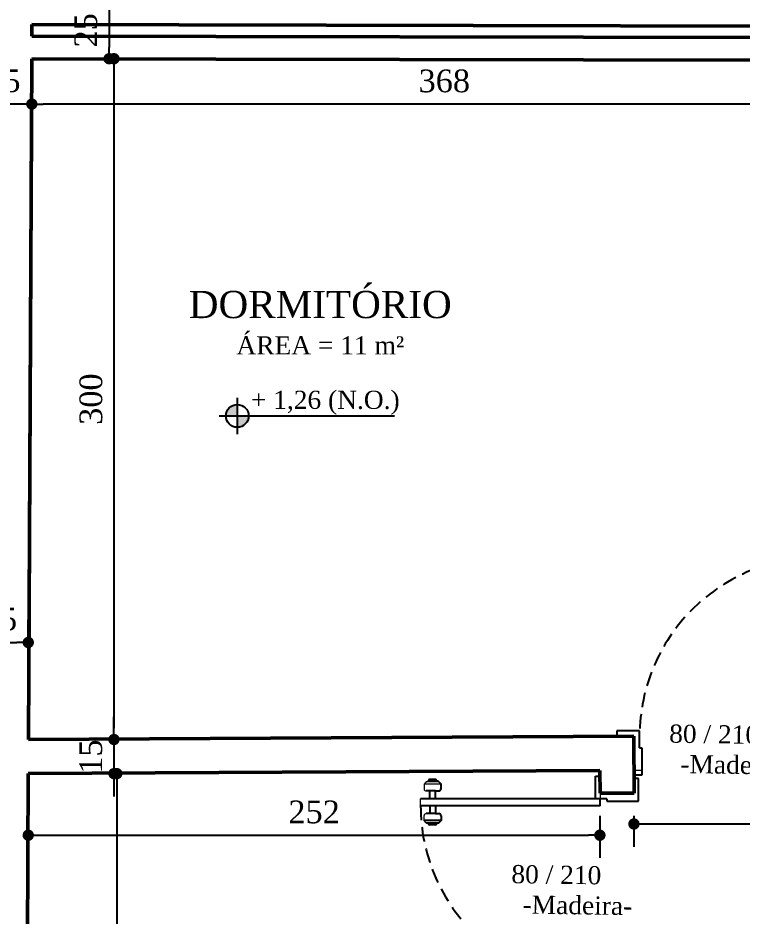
# Model space of a CAD drawing. Header units: millimetres. Extents: x 103208 to 171806, y -164 to 10038.
# Drawn here: x 108525 to 108843.8, y 6548.7 to 6944.5 of the extents above; entities that cross this region are included whole.
import ezdxf

# ---------------------------------------------------------------- set-up
doc = ezdxf.new("R2010")
doc.units = ezdxf.units.MM
doc.linetypes.add('HIDDEN', pattern=[9.525, 6.35, -3.175])
for name, color, linetype in [('ACESSORIOS', 2, 'Continuous'), ('Hachuria - Moveis', 1, 'Continuous'), ('PN010', 1, 'Continuous'), ('PORTAS', 3, 'Continuous'), ('Portas-Cotas', 2, 'Continuous'), ('Portas-Projeção', 55, 'HIDDEN'), ('Texto', 2, 'Continuous')]:
    doc.layers.add(name, color=color, linetype=linetype)
for name, color, linetype, lineweight in [('MEDIDAS', 7, 'Continuous', 0), ('Parede Baixa', 5, 'Continuous', 50), ('Portas - Janelas', 2, 'Continuous', 20)]:
    doc.layers.add(name, color=color, linetype=linetype, lineweight=lineweight)
doc.styles.add('Valéria', font='romantic.ttf', dxfattribs={"height": 10})
doc.dimstyles.new('Cota - 50', dxfattribs={"dimtxt": 10, "dimasz": 5, "dimexe": 10, "dimexo": 20, "dimgap": 5, "dimtad": 1, "dimtxsty": 'Valéria', "dimblk": 'DOT', "dimcen": 0, "dimclrd": 12, "dimclre": 12, "dimclrt": 2, "dimazin": 2, "dimtfac": 1, "dimtix": 1, "dimtmove": 0, "dimatfit": 3, "dimldrblk": 'DOT', "dimfxl": 1, "dimarcsym": 0})

# ---------------------------------------------------------------- blocks, each defined once
blk = doc.blocks.new('_Dot')
at = {"color": 0, "linetype": 'ByBlock', "lineweight": -2}
blk.add_line((-0.5, 0), (-1, 0), dxfattribs=at)
at = {"color": 0, "linetype": 'ByBlock', "const_width": 0.5}
blk.add_lwpolyline([(-0.25, 0, 1), (0.25, 0, 1)], format="xyb", close=True, dxfattribs=at)
blk = doc.blocks.new('*D1096')
at = {"layer": 'Defpoints', "color": 0, "transparency": 16777216}
for p in [(109951.63, 6718.85, 9825), (110050.4, 6581.57), (107511.64, 4963.15, 9825)]:
    blk.add_point(p, dxfattribs=at)
at = {"layer": 'MEDIDAS', "color": 12, "lineweight": -2, "transparency": 16777216}
for p, q in [((109963.31, 6702.61), (110056.24, 6573.45)), ((107614.47, 4828.79), (110046.35, 6578.65)), ((107523.32, 4946.91), (107616.25, 4817.75))]:
    blk.add_line(p, q, dxfattribs=at)
at = {"layer": 'MEDIDAS', "color": 12, "lineweight": -2, "transparency": 16777216, "xscale": 5, "yscale": 5, "zscale": 5}
for p, rotation in [((110050.4, 6581.57), 35.73698977606095), ((107610.41, 4825.87), 215.736989776061)]:
    blk.add_blockref('_Dot', p, dxfattribs=dict(at, rotation=rotation))
at = {"layer": 'MEDIDAS', "color": 2, "transparency": 16777216, "insert": (108824.48, 5711.96), "char_height": 10, "attachment_point": 5, "rotation": 35.737, "style": 'Valéria'}
blk.add_mtext('3006', dxfattribs=at)
blk = doc.blocks.new('*D1098')
at = {"color": 12, "lineweight": -2, "transparency": 16777216}
for p, q in [((108551.13, 6951.5), (108575.09, 6951.5)), ((108565.09, 6946.5), (108565.09, 6931.5)), ((108551.07, 6926.5), (108575.09, 6926.5))]:
    blk.add_line(p, q, dxfattribs=at)
at = {"layer": 'Defpoints', "color": 0, "transparency": 16777216}
for p in [(108531.13, 6951.5, 9825), (108531.07, 6926.5, 9825), (108565.09, 6926.5)]:
    blk.add_point(p, dxfattribs=at)
at = {"color": 12, "lineweight": -2, "transparency": 16777216, "xscale": 5, "yscale": 5, "zscale": 5}
for p, rotation in [((108565.09, 6951.5), 90), ((108565.09, 6926.5), 270)]:
    blk.add_blockref('_Dot', p, dxfattribs=dict(at, rotation=rotation))
at = {"color": 2, "transparency": 16777216, "insert": (108554.9, 6939), "char_height": 10, "attachment_point": 5, "rotation": 90, "style": 'Valéria'}
blk.add_mtext('25', dxfattribs=at)
blk = doc.blocks.new('*D1132')
at = {"color": 12, "lineweight": -2, "transparency": 16777216}
for p, q in [((108504.6, 6652.21), (108504.6, 6679.28)), ((108529.5, 6631.48), (108529.5, 6679.28)), ((108509.6, 6669.28), (108524.5, 6669.28))]:
    blk.add_line(p, q, dxfattribs=at)
at = {"layer": 'Defpoints', "color": 0, "transparency": 16777216}
for p in [(108529.5, 6669.28), (108504.6, 6632.21, 9825), (108529.5, 6611.48, 9825)]:
    blk.add_point(p, dxfattribs=at)
at = {"color": 12, "lineweight": -2, "transparency": 16777216, "xscale": 5, "yscale": 5, "zscale": 5, "rotation": 180}
blk.add_blockref('_Dot', (108504.6, 6669.28), dxfattribs=at)
at = {"color": 12, "lineweight": -2, "transparency": 16777216, "xscale": 5, "yscale": 5, "zscale": 5}
blk.add_blockref('_Dot', (108529.5, 6669.28), dxfattribs=at)
at = {"color": 2, "transparency": 16777216, "insert": (108517.05, 6679.47), "char_height": 10, "attachment_point": 5, "style": 'Valéria'}
blk.add_mtext('25', dxfattribs=at)
blk = doc.blocks.new('*D1119')
at = {"color": 12, "lineweight": -2, "transparency": 16777216}
for p, q in [((108531.07, 6906.5), (108531.07, 6896.5)), ((108889.35, 6906.5), (108536.07, 6906.5)), ((108894.35, 6905.76), (108894.35, 6896.5))]:
    blk.add_line(p, q, dxfattribs=at)
at = {"layer": 'Defpoints', "color": 0, "transparency": 16777216}
for p in [(108531.07, 6926.5, 9825), (108894.35, 6925.76, 9825), (108531.07, 6906.5)]:
    blk.add_point(p, dxfattribs=at)
at = {"color": 12, "lineweight": -2, "transparency": 16777216, "xscale": 5, "yscale": 5, "zscale": 5, "rotation": 180}
blk.add_blockref('_Dot', (108531.07, 6906.5), dxfattribs=at)
at = {"color": 12, "lineweight": -2, "transparency": 16777216, "xscale": 5, "yscale": 5, "zscale": 5}
blk.add_blockref('_Dot', (108894.35, 6906.5), dxfattribs=at)
at = {"color": 2, "transparency": 16777216, "insert": (108712.71, 6916.65), "char_height": 10, "attachment_point": 5, "style": 'Valéria'}
blk.add_mtext('368', dxfattribs=at)
blk = doc.blocks.new('*D1206')
at = {"color": 12, "lineweight": -2, "transparency": 16777216}
for p, q in [((108506.01, 6907.78), (108506.01, 6896.5)), ((108526.07, 6906.5), (108511.01, 6906.5)), ((108531.07, 6906.5), (108531.07, 6896.5))]:
    blk.add_line(p, q, dxfattribs=at)
at = {"layer": 'Defpoints', "color": 0, "transparency": 16777216}
for p in [(108506.01, 6927.78, 9825), (108531.07, 6926.5, 9825), (108506.01, 6906.5)]:
    blk.add_point(p, dxfattribs=at)
at = {"color": 12, "lineweight": -2, "transparency": 16777216, "xscale": 5, "yscale": 5, "zscale": 5, "rotation": 180}
blk.add_blockref('_Dot', (108506.01, 6906.5), dxfattribs=at)
at = {"color": 12, "lineweight": -2, "transparency": 16777216, "xscale": 5, "yscale": 5, "zscale": 5}
blk.add_blockref('_Dot', (108531.07, 6906.5), dxfattribs=at)
at = {"color": 2, "transparency": 16777216, "insert": (108518.54, 6916.69), "char_height": 10, "attachment_point": 5, "style": 'Valéria'}
blk.add_mtext('25', dxfattribs=at)
blk = doc.blocks.new('*D1210')
at = {"color": 12, "lineweight": -2, "transparency": 16777216}
for p, q in [((108551.01, 6926.5), (108577.24, 6926.5)), ((108567.24, 6921.5), (108567.24, 6631.5)), ((108549.58, 6626.5), (108577.24, 6626.5))]:
    blk.add_line(p, q, dxfattribs=at)
at = {"layer": 'Defpoints', "color": 0, "transparency": 16777216}
for p in [(108531.01, 6926.5, 9825), (108529.58, 6626.5, 9825), (108567.24, 6626.5)]:
    blk.add_point(p, dxfattribs=at)
at = {"color": 12, "lineweight": -2, "transparency": 16777216, "xscale": 5, "yscale": 5, "zscale": 5}
for p, rotation in [((108567.24, 6926.5), 90), ((108567.24, 6626.5), 270)]:
    blk.add_blockref('_Dot', p, dxfattribs=dict(at, rotation=rotation))
at = {"color": 2, "transparency": 16777216, "insert": (108557.13, 6776.5), "char_height": 10, "attachment_point": 5, "rotation": 90, "style": 'Valéria'}
blk.add_mtext('300', dxfattribs=at)
blk = doc.blocks.new('*D1211')
at = {"color": 12, "lineweight": -2, "transparency": 16777216}
for p, q in [((108567.24, 6631.5), (108567.24, 6636.5)), ((108549.58, 6626.5), (108577.24, 6626.5)), ((108567.24, 6626.5), (108567.24, 6611.48)), ((108549.5, 6611.48), (108577.24, 6611.48)), ((108567.24, 6606.48), (108567.24, 6601.48))]:
    blk.add_line(p, q, dxfattribs=at)
at = {"layer": 'Defpoints', "color": 0, "transparency": 16777216}
for p in [(108529.58, 6626.5, 9825), (108529.5, 6611.48, 9825), (108567.24, 6611.48)]:
    blk.add_point(p, dxfattribs=at)
at = {"color": 12, "lineweight": -2, "transparency": 16777216, "xscale": 5, "yscale": 5, "zscale": 5}
for p, rotation in [((108567.24, 6626.5), 270), ((108567.24, 6611.48), 90)]:
    blk.add_blockref('_Dot', p, dxfattribs=dict(at, rotation=rotation))
at = {"color": 2, "transparency": 16777216, "insert": (108557.05, 6618.99), "char_height": 10, "attachment_point": 5, "rotation": 90, "style": 'Valéria'}
blk.add_mtext('15', dxfattribs=at)
blk = doc.blocks.new('*D1212')
at = {"color": 12, "lineweight": -2, "transparency": 16777216}
for p, q in [((108781.23, 6592.86), (108781.23, 6574.35)), ((108529.5, 6591.48), (108529.5, 6574.35)), ((108534.5, 6584.35), (108776.23, 6584.35))]:
    blk.add_line(p, q, dxfattribs=at)
at = {"layer": 'Defpoints', "color": 0, "transparency": 16777216}
for p in [(108781.23, 6612.86, 9825), (108529.5, 6611.48, 9825), (108781.23, 6584.35)]:
    blk.add_point(p, dxfattribs=at)
at = {"color": 12, "lineweight": -2, "transparency": 16777216, "xscale": 5, "yscale": 5, "zscale": 5, "rotation": 180}
blk.add_blockref('_Dot', (108529.5, 6584.35), dxfattribs=at)
at = {"color": 12, "lineweight": -2, "transparency": 16777216, "xscale": 5, "yscale": 5, "zscale": 5}
blk.add_blockref('_Dot', (108781.23, 6584.35), dxfattribs=at)
at = {"color": 2, "transparency": 16777216, "insert": (108655.37, 6594.54), "char_height": 10, "attachment_point": 5, "style": 'Valéria'}
blk.add_mtext('252', dxfattribs=at)
blk = doc.blocks.new('*D1215')
at = {"color": 12, "lineweight": -2, "transparency": 16777216}
for p, q in [((108796.23, 6592.94), (108796.23, 6579.3)), ((109333.89, 6595.34), (109333.89, 6579.3)), ((108801.23, 6589.3), (109328.89, 6589.3))]:
    blk.add_line(p, q, dxfattribs=at)
at = {"layer": 'Defpoints', "color": 0, "transparency": 16777216}
for p in [(108796.23, 6612.94, 9825), (109333.89, 6615.34, 9825), (109333.89, 6589.3)]:
    blk.add_point(p, dxfattribs=at)
at = {"color": 12, "lineweight": -2, "transparency": 16777216, "xscale": 5, "yscale": 5, "zscale": 5, "rotation": 180}
blk.add_blockref('_Dot', (108796.23, 6589.3), dxfattribs=at)
at = {"color": 12, "lineweight": -2, "transparency": 16777216, "xscale": 5, "yscale": 5, "zscale": 5}
blk.add_blockref('_Dot', (109333.89, 6589.3), dxfattribs=at)
at = {"color": 2, "transparency": 16777216, "insert": (109065.06, 6599.49), "char_height": 10, "attachment_point": 5, "style": 'Valéria'}
blk.add_mtext('538', dxfattribs=at)
blk = doc.blocks.new('*D1240')
at = {"color": 12, "lineweight": -2, "transparency": 16777216}
for p, q in [((108549.5, 6611.48), (108578.49, 6611.48)), ((108568.49, 6606.48), (108568.49, 6266.01)), ((108547.83, 6261.01), (108578.49, 6261.01))]:
    blk.add_line(p, q, dxfattribs=at)
at = {"layer": 'Defpoints', "color": 0, "transparency": 16777216}
for p in [(108529.5, 6611.48, 9825), (108527.83, 6261.01, 9825), (108568.49, 6261.01)]:
    blk.add_point(p, dxfattribs=at)
at = {"color": 12, "lineweight": -2, "transparency": 16777216, "xscale": 5, "yscale": 5, "zscale": 5}
for p, rotation in [((108568.49, 6611.48), 90), ((108568.49, 6261.01), 270)]:
    blk.add_blockref('_Dot', p, dxfattribs=dict(at, rotation=rotation))
at = {"color": 2, "transparency": 16777216, "insert": (108558.3, 6436.24), "char_height": 10, "attachment_point": 5, "rotation": 90, "style": 'Valéria'}
blk.add_mtext('350', dxfattribs=at)

msp = doc.modelspace()

# ---------------------------------------------------------------- hatches: boundary and pattern name
at = {"layer": 'Portas - Janelas'}
h = msp.add_hatch(color=256, dxfattribs=at)
edge = h.paths.add_edge_path()
edge.add_arc((108621.54817, 6769.08915), 5, 90, 180)
edge.add_line((108616.54817, 6769.08915), (108621.54817, 6769.08915))
edge.add_line((108621.54817, 6769.08915), (108621.54817, 6774.08915))
edge = h.paths.add_edge_path()
edge.add_arc((108621.54817, 6769.08915), 5, 270, 360)
edge.add_line((108626.54817, 6769.08915), (108621.54817, 6769.08915))
edge.add_line((108621.54817, 6769.08915), (108621.54817, 6764.08915))

# ---------------------------------------------------------------- linework, layer by layer
at = {"layer": 'ACESSORIOS', "color": 2, "linetype": 'Continuous'}
for p, q in [((108779.28801, 6600.3635, 9825), (108779.28801, 6610.3635, 9825)), ((108798.28801, 6599.3635, 9825), (108798.28801, 6609.34846, 9825))]:
    msp.add_line(p, q, dxfattribs=at)
at = {"layer": 'ACESSORIOS'}
for p, q in [((108779.28801, 6610.3635, 9825), (108781.28801, 6610.3635, 9825)), ((108798.28801, 6609.34846, 9825), (108796.28801, 6609.34846, 9825))]:
    msp.add_line(p, q, dxfattribs=at)
at = {"layer": 'Hachuria - Moveis'}
msp.add_circle((108621.54817, 6769.08915), 5, dxfattribs=at)
at = {"layer": 'Parede Baixa'}
for p, q in [((108531.05385, 6936.50084, 9825), (108531.07768, 6941.5008, 9825)), ((108531.07768, 6941.5008, 9825), (109618.91476, 6939.27092, 9825)), ((108531.05385, 6936.50084, 9825), (109618.90451, 6934.27093, 9825)), ((108529.57624, 6626.50247, 9825), (108531.00618, 6926.50091, 9825)), ((108529.8534, 6684.65036, 9825), (108531.00618, 6926.50091, 9825)), ((108531.00618, 6926.50091, 9825), (109318.88461, 6924.8859, 9825)), ((108529.57624, 6626.50247, 9825), (108796.15258, 6627.94426, 9825)), ((108796.28779, 6602.94463, 9825), (108796.15258, 6627.94426, 9825)), ((108529.50474, 6611.50187, 9825), (108781.23393, 6612.86335, 9825)), ((108781.28801, 6602.8635, 9825), (108781.23393, 6612.86335, 9825)), ((108527.83414, 6261.01365, 9825), (108529.50474, 6611.50187, 9825)), ((108781.28801, 6602.8635, 9825), (108796.28779, 6602.94463, 9825))]:
    msp.add_line(p, q, dxfattribs=at)
at = {"layer": 'PN010'}
for p, q in [((108621.54817, 6777.08915), (108621.54817, 6761.08915)), ((108613.54817, 6769.08915), (108690.77792, 6769.08915))]:
    msp.add_line(p, q, dxfattribs=at)
at = {"layer": 'PORTAS', "color": 2, "linetype": 'Continuous'}
for p, q in [((108798.73075, 6630.30347, 9825), (108788.73075, 6630.30347, 9825)), ((108788.73075, 6630.30347, 9825), (108788.73075, 6627.90889, 9825)), ((108798.73075, 6622.88788, 9825), (108798.73075, 6630.30347, 9825)), ((108798.73075, 6622.88788, 9825), (108799.73232, 6622.88788, 9825)), ((108799.73232, 6622.88788, 9825), (108799.73232, 6610.85469, 9825)), ((108708.78801, 6608.8635, 9825), (108706.28801, 6608.8635, 9825)), ((108799.73232, 6610.85469, 9825), (108796.24501, 6610.85469, 9825)), ((108709.28801, 6608.3635, 9825), (108705.78801, 6608.3635, 9825)), ((108710.14157, 6608.00995, 9825), (108709.28801, 6608.3635, 9825)), ((108711.28801, 6606.8635, 9825), (108710.14157, 6608.00995, 9825)), ((108711.22013, 6606.93139, 9825), (108711.15224, 6606.8635, 9825)), ((108711.28801, 6604.8635, 9825), (108711.28801, 6606.8635, 9825)), ((108706.28801, 6603.8635, 9825), (108704.78801, 6603.8635, 9825)), ((108706.28801, 6600.3635, 9825), (108706.28801, 6603.8635, 9825)), ((108708.78801, 6603.8635, 9825), (108706.28801, 6603.8635, 9825)), ((108708.78801, 6603.8635, 9825), (108710.28801, 6603.8635, 9825)), ((108708.78801, 6600.3635, 9825), (108708.78801, 6603.8635, 9825)), ((108781.28801, 6600.3635, 9825), (108702.28801, 6600.3635, 9825)), ((108781.28801, 6597.3635, 9825), (108702.28801, 6597.3635, 9825)), ((108706.28801, 6597.3635, 9825), (108706.28801, 6593.8635, 9825)), ((108708.78801, 6597.3635, 9825), (108708.78801, 6593.8635, 9825)), ((108784.28801, 6600.3635, 9825), (108779.28801, 6600.3635, 9825)), ((108781.28801, 6597.3635, 9825), (108781.28801, 6600.3635, 9825)), ((108784.28801, 6600.3635, 9825), (108784.28801, 6599.3635, 9825)), ((108784.28801, 6599.3635, 9825), (108798.28801, 6599.3635, 9825)), ((108706.28801, 6593.8635, 9825), (108704.78801, 6593.8635, 9825)), ((108708.78801, 6593.8635, 9825), (108706.28801, 6593.8635, 9825)), ((108708.78801, 6593.8635, 9825), (108710.28801, 6593.8635, 9825)), ((108711.28801, 6592.8635, 9825), (108711.28801, 6590.8635, 9825)), ((108711.28801, 6590.8635, 9825), (108703.78801, 6590.8635, 9825)), ((108709.28801, 6589.3635, 9825), (108705.78801, 6589.3635, 9825)), ((108708.78801, 6588.8635, 9825), (108706.28801, 6588.8635, 9825)), ((108710.14157, 6589.71705, 9825), (108709.28801, 6589.3635, 9825)), ((108711.28801, 6590.8635, 9825), (108710.14157, 6589.71705, 9825))]:
    msp.add_line(p, q, dxfattribs=at)
for centre, radius, start, end in [((108706.28801, 6608.3635, 9825), 0.5, 90, 180), ((108708.78801, 6608.3635, 9825), 0.5, 0, 90), ((108710.28801, 6604.8635, 9825), 1, 270, 0), ((108710.28801, 6592.8635, 9825), 1, 0, 90), ((108706.28801, 6589.3635, 9825), 0.5, 180, 270), ((108708.78801, 6589.3635, 9825), 0.5, 270, 0)]:
    msp.add_arc(centre, radius, start, end, dxfattribs=at)
at = {"layer": 'Portas - Janelas'}
for p, q in [((108796.23371, 6612.94448, 9825), (108799.73232, 6612.94448, 9825)), ((108704.78801, 6607.8635, 9825), (108703.78801, 6606.8635, 9825)), ((108703.78801, 6606.8635, 9825), (108703.78801, 6604.78344, 9825)), ((108704.93446, 6608.00995, 9825), (108704.78801, 6607.8635, 9825)), ((108781.28801, 6602.8635, 9825), (108781.28801, 6600.3635, 9825)), ((108702.28801, 6597.3635, 9825), (108702.28801, 6600.3635, 9825)), ((108703.78801, 6590.8635, 9825), (108703.78801, 6592.99309, 9825)), ((108704.78801, 6589.8635, 9825), (108703.78801, 6590.8635, 9825)), ((108704.93446, 6589.71705, 9825), (108704.78801, 6589.8635, 9825))]:
    msp.add_line(p, q, dxfattribs=at)
at = {"layer": 'Portas - Janelas', "color": 2, "linetype": 'Continuous'}
for p, q in [((108711.28801, 6606.8635, 9825), (108703.78801, 6606.8635, 9825)), ((108710.28801, 6607.8635, 9825), (108704.78801, 6607.8635, 9825)), ((108704.93446, 6608.00995, 9825), (108705.78801, 6608.3635, 9825)), ((108710.28801, 6589.8635, 9825), (108704.78801, 6589.8635, 9825)), ((108704.93446, 6589.71705, 9825), (108705.78801, 6589.3635, 9825))]:
    msp.add_line(p, q, dxfattribs=at)
at = {"layer": 'Portas - Janelas'}
for centre, radius, start, end in [((108704.77231, 6604.84992, 9825), 0.98654, 183.8639463, 270.9118479), ((108704.70401, 6592.95036, 9825), 0.917, 84.744174, 177.3289999)]:
    msp.add_arc(centre, radius, start, end, dxfattribs=at)
at = {"layer": 'Portas-Projeção'}
for centre, start, end in [((108877.73477, 6627.9065, 9825), 90, 178.2477844), ((108781.28801, 6597.3635, 9825), 180, 268.2477844)]:
    msp.add_arc(centre, 79, start, end, dxfattribs=at)

# ---------------------------------------------------------------- texts
at = {"layer": 'Portas-Cotas', "insert": (108658.09601, 6824.19519, -9825), "char_height": 12, "attachment_point": 2, "style": 'Valéria'}
msp.add_mtext('DORMITÓRIO\\P{\\H0.6667x;ÁREA = 11 m²}', dxfattribs=at)
at = {"layer": 'Portas-Cotas', "char_height": 8, "attachment_point": 5, "rotation": 359.1985974, "style": 'Valéria'}
for insert in [(108840.93099, 6622.0023), (108771.44049, 6560.09824)]:
    msp.add_mtext('\\pxi-2.3669;80 / 210\\P\\pi0;-Madeira-', dxfattribs=dict(at, insert=insert))
at = {"layer": 'Texto', "insert": (108627.51165, 6780.19566), "char_height": 8, "attachment_point": 1, "style": 'Valéria'}
msp.add_mtext('+ 1,26 (N.O.)', dxfattribs=at)

# ---------------------------------------------------------------- dimensions: what is measured, and where the dimension line sits
for base, p1, p2, picture, middle in [((108565.09018, 6926.50078), (108531.12534, 6951.50072, 9825), (108531.0741, 6926.50078, 9825), '*D1098', (108554.89787, 6939.00075)), ((108567.24344, 6626.50247), (108531.00618, 6926.50091, 9825), (108529.57624, 6626.50247, 9825), '*D1210', (108557.13249, 6776.50169))]:
    dim = msp.add_linear_dim(base=base, p1=p1, p2=p2, angle=90, dimstyle='Cota - 50')
    dim.commit()
    dim.dimension.update_dxf_attribs({"geometry": picture, "text_midpoint": middle})
for base, p1, p2, text, picture, middle in [((108506.01201, 6906.50078), (108531.0741, 6926.50078, 9825), (108506.01201, 6927.78375, 9825), '25', '*D1206', (108518.54306, 6916.69308)), ((108531.0741, 6906.50078), (108894.35076, 6925.75612, 9825), (108531.0741, 6926.50078, 9825), '368', '*D1119', (108712.71243, 6916.6487)), ((108529.50462, 6669.27791), (108504.60314, 6632.20599, 9825), (108529.50462, 6611.47739, 9825), '25', '*D1132', (108517.05388, 6679.47022))]:
    dim = msp.add_linear_dim(base=base, p1=p1, p2=p2, text=text, dimstyle='Cota - 50', override={"dimtmove": 1})
    dim.commit()
    dim.dimension.update_dxf_attribs({"geometry": picture, "text_midpoint": middle})
dim = msp.add_linear_dim(base=(108567.24344, 6611.47635), p1=(108529.57624, 6626.50247, 9825), p2=(108529.50462, 6611.47635, 9825), angle=90, text='15', dimstyle='Cota - 50', override={"dimtmove": 1})
dim.commit()
dim.dimension.update_dxf_attribs({"geometry": '*D1211', "text_midpoint": (108557.05113, 6618.98941)})
for base, p1, p2, text, picture, middle in [((108781.23393, 6584.35135), (108529.50462, 6611.47635, 9825), (108781.23393, 6612.86335, 9825), '252', '*D1212', (108655.36927, 6594.54366)), ((109333.89061, 6589.29717), (108796.23371, 6612.94448, 9825), (109333.89061, 6615.34367, 9825), '538', '*D1215', (109065.06216, 6599.48947))]:
    dim = msp.add_linear_dim(base=base, p1=p1, p2=p2, text=text, dimstyle='Cota - 50')
    dim.commit()
    dim.dimension.update_dxf_attribs({"geometry": picture, "text_midpoint": middle})
dim = msp.add_linear_dim(base=(108568.49344, 6261.01365), p1=(108529.50462, 6611.47635, 9825), p2=(108527.83414, 6261.01365, 9825), angle=90, text='350', dimstyle='Cota - 50')
dim.commit()
dim.dimension.update_dxf_attribs({"geometry": '*D1240', "text_midpoint": (108558.30113, 6436.245)})
at = {"layer": 'MEDIDAS'}
dim = msp.add_aligned_dim(p1=(107511.63637, 4963.1452, 9825), p2=(109951.62649, 6718.84569, 9825), distance=-169.12081, dimstyle='Cota - 50', dxfattribs=at)
dim.commit()
dim.dimension.update_dxf_attribs({"geometry": '*D1096', "text_midpoint": (108824.48199, 5711.9561)})

doc.saveas('drawing.dxf')
